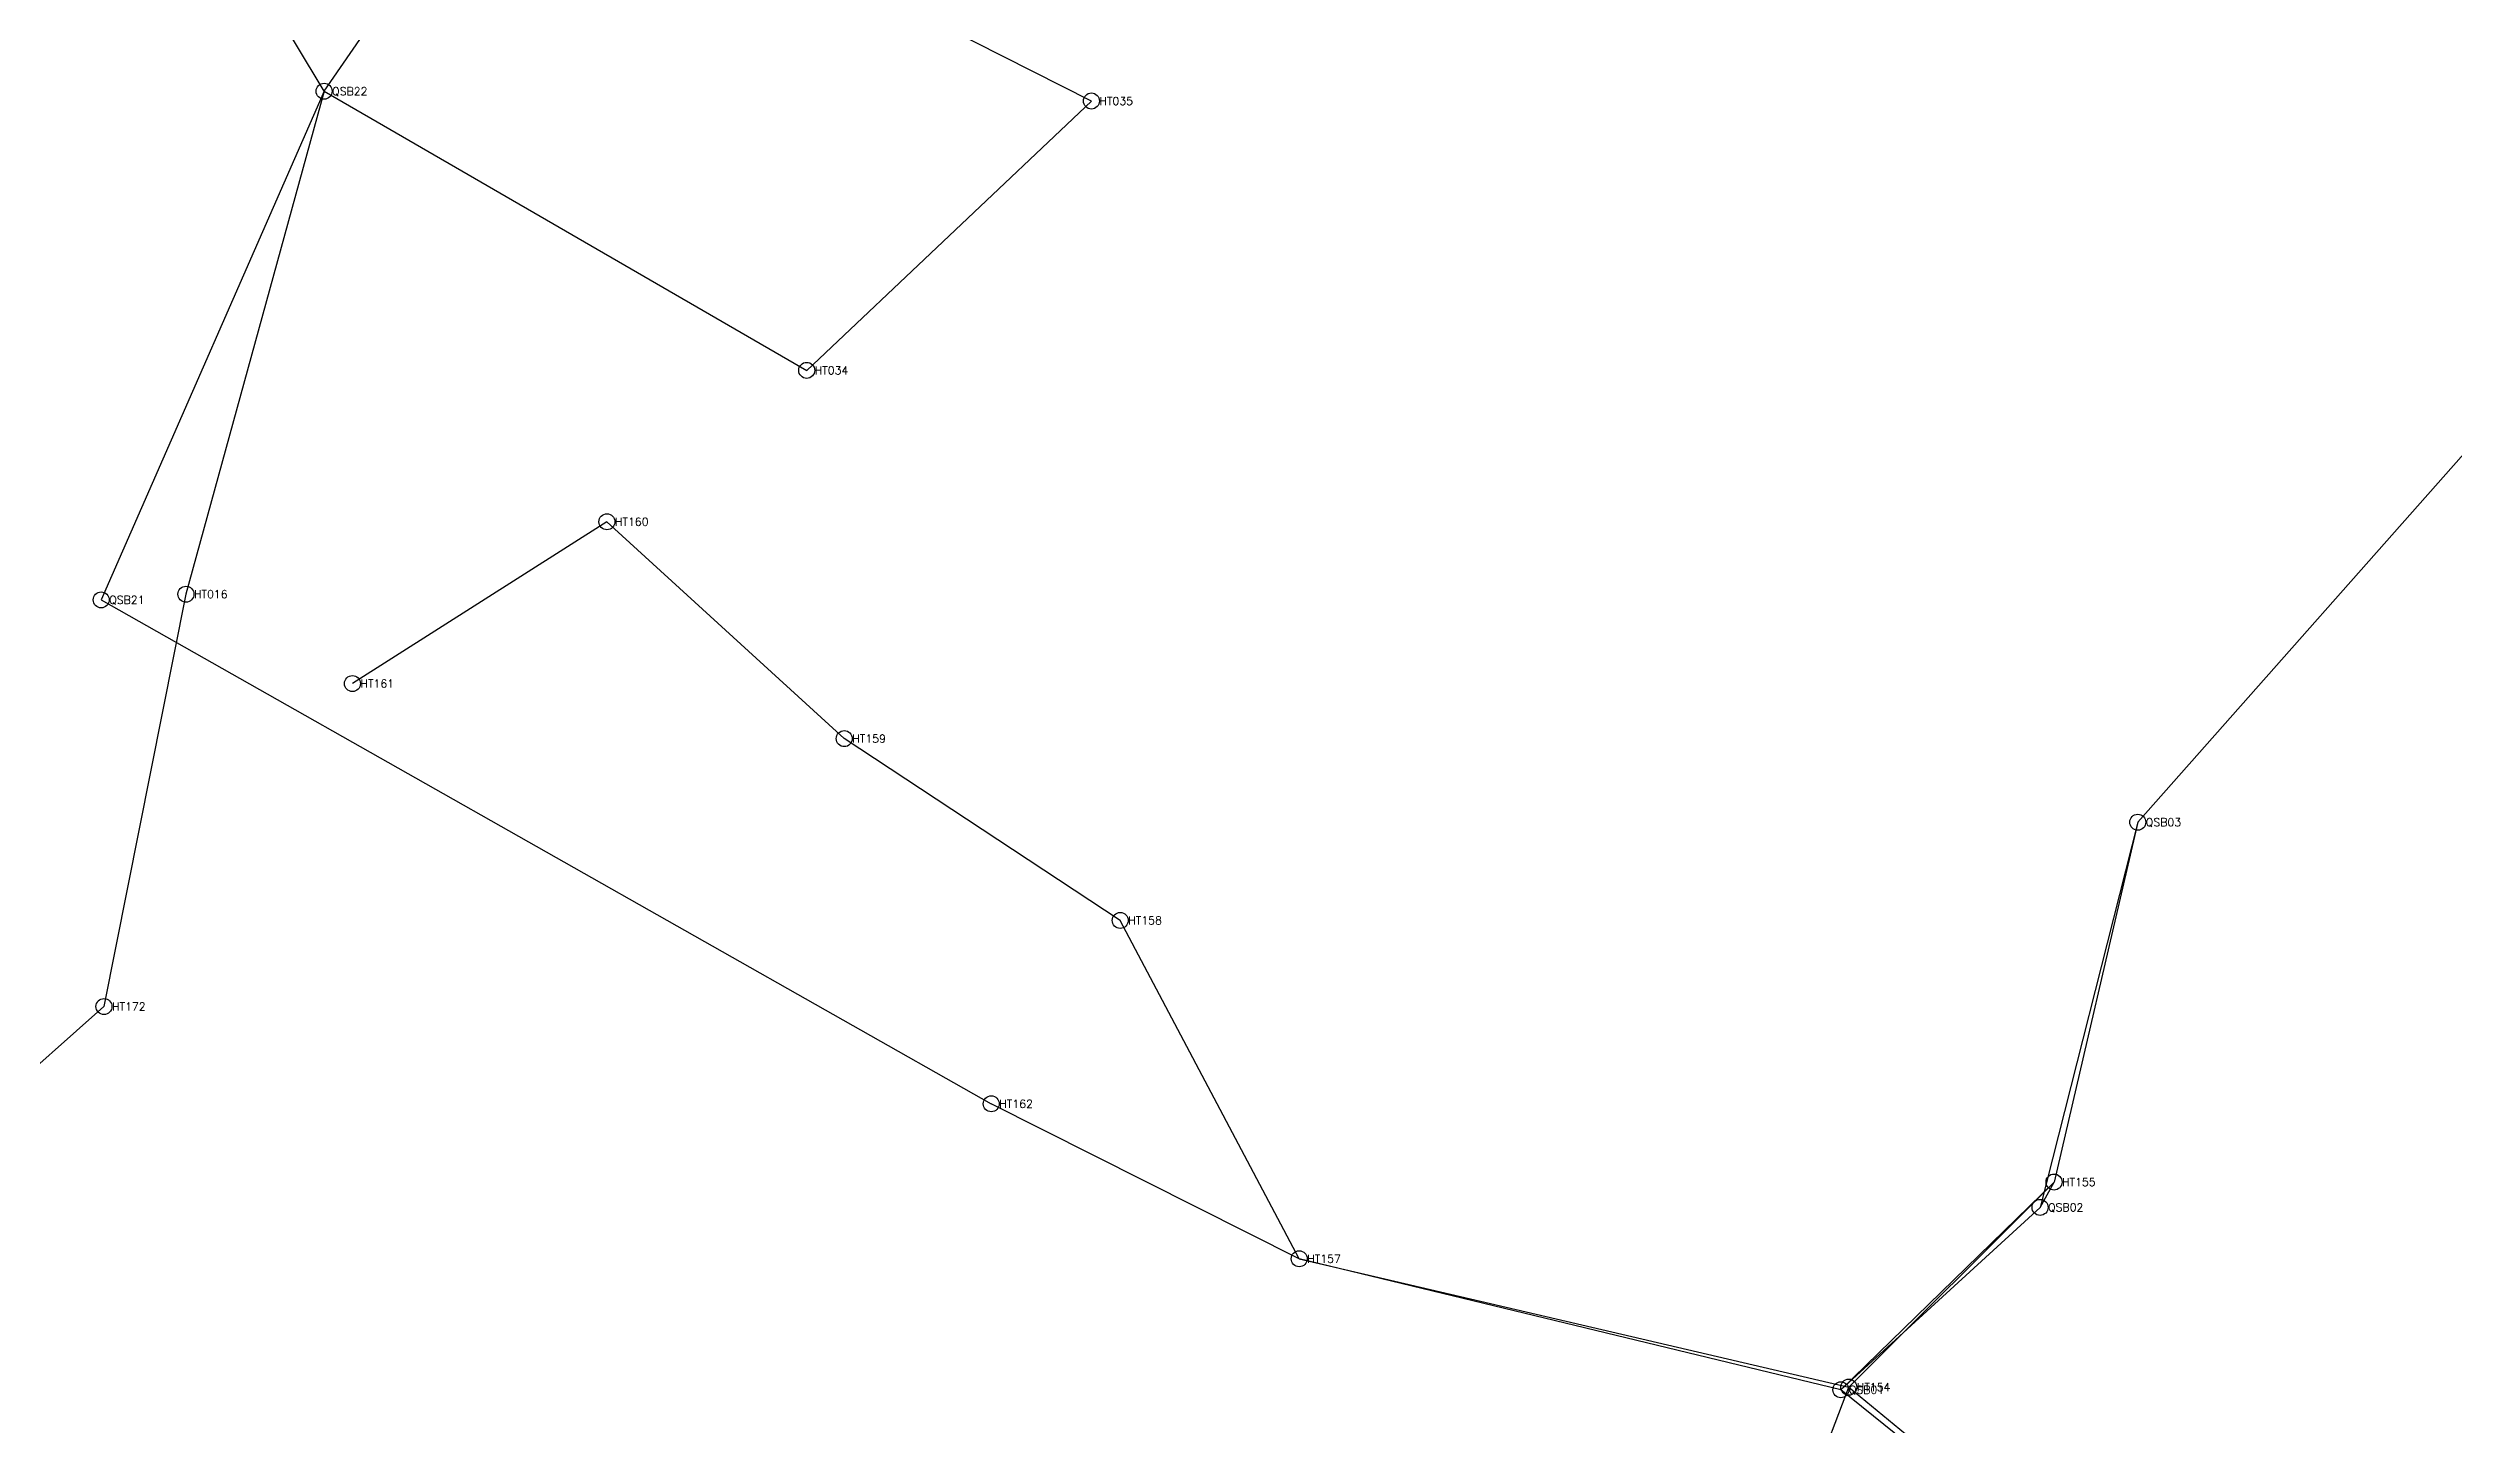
# Model space of a CAD drawing. Extents: x 249003 to 251270, y 2746050 to 2748778.
# Drawn here: x 249585.1 to 249885.7, y 2748293.1 to 2748465.1 of the extents above; entities that cross this region are included whole.
import ezdxf

# ---------------------------------------------------------------- set-up
doc = ezdxf.new("R2010")
doc.units = 0
doc.styles.get("Standard").update_dxf_attribs({"font": 'simplex'})

msp = doc.modelspace()

# ---------------------------------------------------------------- linework, layer by layer
at = {"color": 4}
for p, q in [((249619.587, 2748459.756), (249595.411, 2748500.115)), ((249619.587, 2748459.756), (249644.604, 2748496.054)), ((249715.466, 2748458.538), (249687.793, 2748472.541)), ((249619.587, 2748459.756), (249591.725, 2748396.192)), ((249619.587, 2748459.756), (249602.319, 2748396.903)), ((249619.587, 2748459.756), (249679.887, 2748424.877)), ((249679.887, 2748424.877), (249715.466, 2748458.538)), ((249846.221, 2748368.405), (249893.25, 2748421.59)), ((249654.926, 2748405.952), (249623.124, 2748385.729)), ((249684.585, 2748378.847), (249654.926, 2748405.952)), ((249591.725, 2748396.192), (249702.954, 2748333.209)), ((249602.319, 2748396.903), (249592.076, 2748345.366)), ((249719.069, 2748356.135), (249684.585, 2748378.847)), ((249846.221, 2748368.405), (249834.007, 2748320.271)), ((249846.221, 2748368.405), (249835.754, 2748323.437)), ((249741.432, 2748313.849), (249719.069, 2748356.135)), ((249576.039, 2748331.15), (249592.076, 2748345.366)), ((249741.432, 2748313.849), (249702.954, 2748333.209)), ((249809.116, 2748297.477), (249835.754, 2748323.437)), ((249835.754, 2748323.437), (249810.107, 2748297.798)), ((249834.007, 2748320.271), (249835.754, 2748323.437)), ((249834.007, 2748320.271), (249809.116, 2748297.477)), ((249809.116, 2748297.477), (249741.432, 2748313.849)), ((249741.432, 2748313.849), (249810.107, 2748297.798)), ((249789.581, 2748243.838), (249810.107, 2748297.798)), ((249875.815, 2748243.768), (249809.116, 2748297.477)), ((249810.107, 2748297.798), (249875.815, 2748243.768))]:
    msp.add_line(p, q, dxfattribs=at)
for centre in [(249619.587, 2748459.756), (249715.466, 2748458.538), (249679.887, 2748424.877), (249654.926, 2748405.952), (249602.319, 2748396.903), (249591.725, 2748396.192), (249623.124, 2748385.729), (249684.585, 2748378.847), (249846.221, 2748368.405), (249719.069, 2748356.135), (249592.076, 2748345.366), (249702.954, 2748333.209), (249835.754, 2748323.437), (249834.007, 2748320.271), (249741.432, 2748313.849), (249810.107, 2748297.798), (249809.116, 2748297.477)]:
    msp.add_circle(centre, 1)

# ---------------------------------------------------------------- texts
at = {"color": 5}
for s, p in [('QSB22', (249620.587, 2748459.256)), ('HT035', (249716.466, 2748458.038)), ('HT034', (249680.887, 2748424.377)), ('HT160', (249655.926, 2748405.452)), ('QSB21', (249592.725, 2748395.692)), ('HT016', (249603.319, 2748396.403)), ('HT161', (249624.124, 2748385.229)), ('HT159', (249685.585, 2748378.347)), ('QSB03', (249847.221, 2748367.905)), ('HT158', (249720.069, 2748355.635)), ('HT172', (249593.076, 2748344.866)), ('HT162', (249703.954, 2748332.709)), ('HT155', (249836.754, 2748322.937)), ('QSB02', (249835.007, 2748319.771)), ('HT157', (249742.432, 2748313.349)), ('QSB01', (249810.116, 2748296.977)), ('HT154', (249811.107, 2748297.298))]:
    msp.add_text(s, height=1, dxfattribs=at).set_placement(p)

doc.saveas('drawing.dxf')
